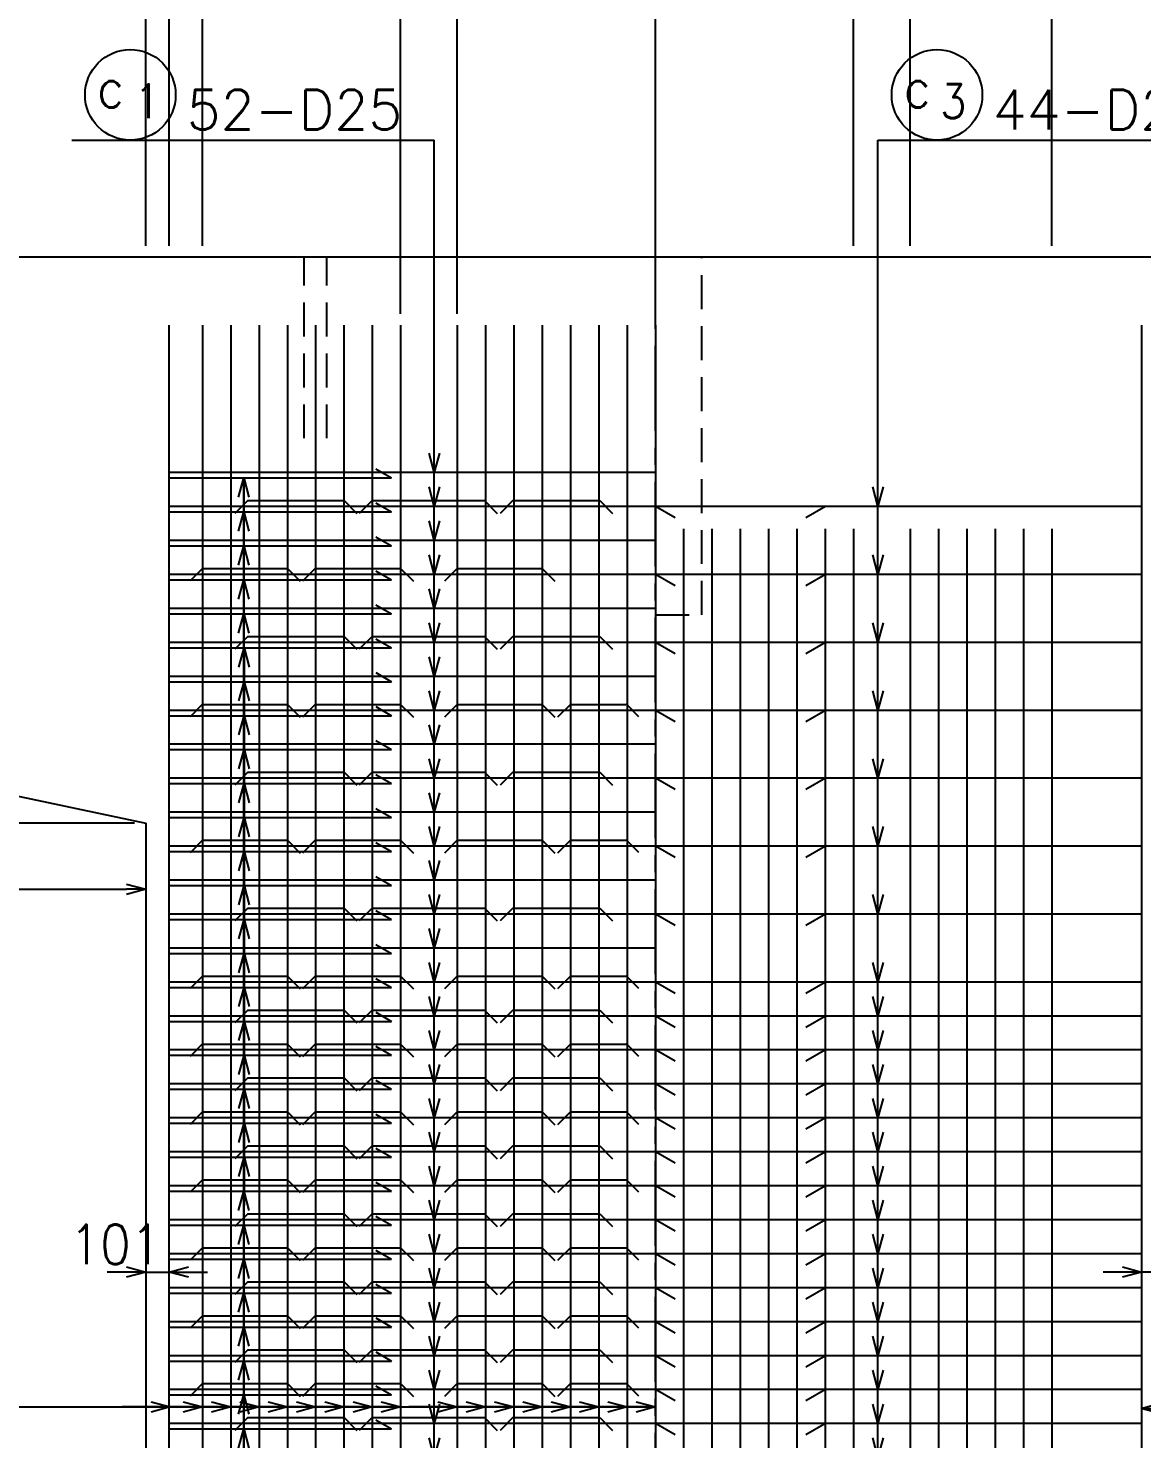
# Model space of a CAD drawing. Extents: x -12844 to 29206, y 115643 to 145343.
# Drawn here: x -5883 to -966, y 132371 to 138601 of the extents above; entities that cross this region are included whole.
import ezdxf

# ---------------------------------------------------------------- set-up
doc = ezdxf.new("R2010")
doc.units = 0
doc.header["$LTSCALE"] = 300
doc.header["$MEASUREMENT"] = 0
doc.linetypes.add('CENTER', pattern=[2, 1.25, -0.25, 0.25, -0.25])
doc.linetypes.add('HIDDEN', pattern=[0.375, 0.25, -0.125])
doc.layers.get('0').update_dxf_attribs({"linetype": 'CONTINUOUS'})
doc.layers.get('DEFPOINTS').update_dxf_attribs({"linetype": 'CONTINUOUS'})
for name, color, linetype in [('寸法', 1, 'CONTINUOUS'), ('引き出し横', 1, 'CONTINUOUS'), ('引き出し縦', 1, 'CONTINUOUS'), ('柱主筋', 2, 'CONTINUOUS'), ('構造', 3, 'CONTINUOUS'), ('肋筋-0', 3, 'CONTINUOUS'), ('肋筋-1', 3, 'CONTINUOUS'), ('肋筋-2', 3, 'CONTINUOUS'), ('肋筋-3', 3, 'CONTINUOUS')]:
    doc.layers.add(name, color=color, linetype=linetype)
doc.styles.add('romans', font='ROMANS.shx', dxfattribs={"width": 0.9, "bigfont": 'EXTFONT.shx'})
doc.styles.add('ｽﾀｲﾙ1', font='ROMANS.shx', dxfattribs={"bigfont": 'EXTFONT.shx'})
doc.dimstyles.new('ST-50', dxfattribs={"dimscale": 50, "dimtxt": 3.5, "dimasz": 1.7, "dimexe": 1, "dimexo": 1, "dimgap": 1, "dimtad": 0, "dimdec": 0, "dimzin": 0, "dimdsep": 46, "dimtxsty": 'romans', "dimblk": 'OPEN30', "dimcen": 1, "dimdle": 3, "dimclrd": 1, "dimclre": 1, "dimclrt": 3, "dimaunit": 1, "dimadec": 0, "dimazin": 0, "dimtfac": 1, "dimtdec": 0, "dimtix": 1, "dimtmove": 2, "dimatfit": 3, "dimldrblk": 'OPEN30', "dimfxl": 0, "dimtvp": 0.7, "dimtolj": 1, "dimtzin": 0, "dimarcsym": 0})
doc.dimstyles.new('矢', dxfattribs={"dimscale": 50, "dimtxt": 3.5, "dimasz": 1.7, "dimexe": 1, "dimexo": 0.7, "dimgap": 0.09, "dimtad": 0, "dimdec": 0, "dimzin": 0, "dimdsep": 46, "dimtxsty": 'romans', "dimblk": 'OPEN30', "dimcen": 1, "dimdle": 1, "dimclrd": 1, "dimclre": 1, "dimclrt": 3, "dimaunit": 1, "dimadec": 0, "dimazin": 0, "dimtfac": 1, "dimtdec": 0, "dimtix": 1, "dimtmove": 2, "dimatfit": 3, "dimldrblk": 'OPEN30', "dimfxl": 0, "dimtvp": 0.7, "dimtolj": 1, "dimtzin": 0, "dimarcsym": 0})

# ---------------------------------------------------------------- blocks, each defined once
blk = doc.blocks.new('_Open30')
at = {"color": 0, "lineweight": -2}
for p, q in [((-1, 0.268), (0, 0)), ((0, 0), (-1, -0.268)), ((0, 0), (-1, 0))]:
    blk.add_line(p, q, dxfattribs=at)
blk = doc.blocks.new('*D1')
at = {"layer": 'DEFPOINTS', "color": 0, "linetype": 'Continuous'}
for p in [(-7713.8, 135589.6), (-5363.9, 135089.5), (-5363.9, 134798)]:
    blk.add_point(p, dxfattribs=at)
at = {"layer": '寸法', "color": 1, "linetype": 'Continuous', "lineweight": -2}
for p, q in [((-7713.8, 135539.6), (-7713.8, 134748)), ((-5363.9, 135039.5), (-5363.9, 134748)), ((-7628.8, 134798), (-5448.9, 134798))]:
    blk.add_line(p, q, dxfattribs=at)
at = {"layer": '寸法', "color": 1, "linetype": 'Continuous', "lineweight": -2, "xscale": 85, "yscale": 85, "zscale": 85, "rotation": 180}
blk.add_blockref('_Open30', (-7713.8, 134798), dxfattribs=at)
at = {"layer": '寸法', "color": 1, "linetype": 'Continuous', "lineweight": -2, "xscale": 85, "yscale": 85, "zscale": 85}
blk.add_blockref('_Open30', (-5363.9, 134798), dxfattribs=at)
at = {"layer": '寸法', "color": 3, "linetype": 'Continuous', "insert": (-6538.9, 134920.5), "char_height": 175, "attachment_point": 5, "style": 'romans'}
blk.add_mtext('\\A1;2350', dxfattribs=at)
blk = doc.blocks.new('*D2')
at = {"layer": 'DEFPOINTS', "color": 0, "linetype": 'Continuous'}
for p in [(1486.2, 139899.5), (-7713.8, 137589.6), (1486.2, 137589.5)]:
    blk.add_point(p, dxfattribs=at)
at = {"layer": '寸法', "color": 1, "linetype": 'Continuous', "lineweight": -2}
for p, q in [((-7713.8, 137639.6), (-7713.8, 139949.5)), ((1486.2, 137639.5), (1486.2, 139949.5)), ((-7628.8, 139899.5), (1401.2, 139899.5))]:
    blk.add_line(p, q, dxfattribs=at)
at = {"layer": '寸法', "color": 1, "linetype": 'Continuous', "lineweight": -2, "xscale": 85, "yscale": 85, "zscale": 85, "rotation": 180}
blk.add_blockref('_Open30', (-7713.8, 139899.5), dxfattribs=at)
at = {"layer": '寸法', "color": 1, "linetype": 'Continuous', "lineweight": -2, "xscale": 85, "yscale": 85, "zscale": 85}
blk.add_blockref('_Open30', (1486.2, 139899.5), dxfattribs=at)
at = {"layer": '寸法', "color": 3, "linetype": 'Continuous', "insert": (-3113.8, 140022), "char_height": 175, "attachment_point": 5, "style": 'romans'}
blk.add_mtext('\\A1;9200', dxfattribs=at)
blk = doc.blocks.new('*D3')
at = {"layer": 'DEFPOINTS', "color": 0, "linetype": 'Continuous'}
for p in [(-8910.8, 135589.6), (-7713.8, 135589.6), (-5363.9, 135089.5)]:
    blk.add_point(p, dxfattribs=at)
at = {"layer": '寸法', "color": 1, "linetype": 'Continuous', "lineweight": -2}
for p, q in [((-7763.8, 135589.6), (-8960.8, 135589.6)), ((-8910.8, 135174.5), (-8910.8, 135504.6)), ((-5413.9, 135089.5), (-8960.8, 135089.5))]:
    blk.add_line(p, q, dxfattribs=at)
at = {"layer": '寸法', "color": 1, "linetype": 'Continuous', "lineweight": -2, "xscale": 85, "yscale": 85, "zscale": 85}
for p, rotation in [((-8910.8, 135589.6), 90), ((-8910.8, 135089.5), 270)]:
    blk.add_blockref('_Open30', p, dxfattribs=dict(at, rotation=rotation))
at = {"layer": '寸法', "color": 3, "linetype": 'Continuous', "insert": (-9033.3, 135339.4), "char_height": 175, "attachment_point": 5, "rotation": 90, "style": 'romans'}
blk.add_mtext('\\A1;500', dxfattribs=at)
blk = doc.blocks.new('*D6')
at = {"layer": 'DEFPOINTS', "color": 0, "linetype": 'Continuous'}
for p in [(-8910.8, 135089.5), (-5363.9, 135089.5), (-6613.9, 130189.5)]:
    blk.add_point(p, dxfattribs=at)
at = {"layer": '寸法', "color": 1, "linetype": 'Continuous', "lineweight": -2}
for p, q in [((-5413.9, 135089.5), (-8960.8, 135089.5)), ((-8910.8, 130274.5), (-8910.8, 135004.5)), ((-6663.9, 130189.5), (-8960.8, 130189.5))]:
    blk.add_line(p, q, dxfattribs=at)
at = {"layer": '寸法', "color": 1, "linetype": 'Continuous', "lineweight": -2, "xscale": 85, "yscale": 85, "zscale": 85}
for p, rotation in [((-8910.8, 135089.5), 90), ((-8910.8, 130189.5), 270)]:
    blk.add_blockref('_Open30', p, dxfattribs=dict(at, rotation=rotation))
at = {"layer": '寸法', "color": 3, "linetype": 'Continuous', "insert": (-9033.3, 132639.5), "char_height": 175, "attachment_point": 5, "rotation": 90, "style": 'romans'}
blk.add_mtext('\\A1;4900', dxfattribs=at)
blk = doc.blocks.new('*D33')
at = {"layer": 'DEFPOINTS', "color": 0, "linetype": 'Continuous'}
for p in [(-5363.9, 133106.9), (-5261, 133106.9), (-5261, 133106.9)]:
    blk.add_point(p, dxfattribs=at)
at = {"layer": '寸法', "color": 1, "linetype": 'Continuous', "lineweight": -2}
for p, q in [((-5448.9, 133106.9), (-5533.9, 133106.9)), ((-5363.9, 133106.9), (-5261, 133106.9)), ((-5176, 133106.9), (-5091, 133106.9))]:
    blk.add_line(p, q, dxfattribs=at)
at = {"layer": '寸法', "color": 1, "linetype": 'Continuous', "lineweight": -2, "xscale": 85, "yscale": 85, "zscale": 85}
blk.add_blockref('_Open30', (-5363.9, 133106.9), dxfattribs=at)
at = {"layer": '寸法', "color": 1, "linetype": 'Continuous', "lineweight": -2, "xscale": 85, "yscale": 85, "zscale": 85, "rotation": 180}
blk.add_blockref('_Open30', (-5261, 133106.9), dxfattribs=at)
at = {"layer": '寸法', "color": 3, "linetype": 'Continuous', "insert": (-5497.9, 133229.4), "char_height": 175, "attachment_point": 5, "style": 'romans'}
blk.add_mtext('\\A1;101', dxfattribs=at)
blk = doc.blocks.new('*D40')
at = {"layer": 'DEFPOINTS', "color": 0, "linetype": 'Continuous'}
for p in [(-966.9, 133106.9), (-966.9, 133106.9), (-863.9, 133106.9)]:
    blk.add_point(p, dxfattribs=at)
at = {"layer": '寸法', "color": 1, "linetype": 'Continuous', "lineweight": -2}
for p, q in [((-1051.9, 133106.9), (-1136.9, 133106.9)), ((-863.9, 133106.9), (-966.9, 133106.9)), ((-778.9, 133106.9), (-693.9, 133106.9))]:
    blk.add_line(p, q, dxfattribs=at)
at = {"layer": '寸法', "color": 1, "linetype": 'Continuous', "lineweight": -2, "xscale": 85, "yscale": 85, "zscale": 85}
blk.add_blockref('_Open30', (-966.9, 133106.9), dxfattribs=at)
at = {"layer": '寸法', "color": 1, "linetype": 'Continuous', "lineweight": -2, "xscale": 85, "yscale": 85, "zscale": 85, "rotation": 180}
blk.add_blockref('_Open30', (-863.9, 133106.9), dxfattribs=at)
at = {"layer": '寸法', "color": 3, "linetype": 'Continuous', "insert": (-729.9, 133229.4), "char_height": 175, "attachment_point": 5, "style": 'romans'}
blk.add_mtext('\\A1;100', dxfattribs=at)
blk = doc.blocks.new('*D76')
at = {"layer": 'DEFPOINTS', "color": 0, "linetype": 'Continuous'}
for p in [(-5363.9, 139499.5), (-7713.8, 137589.6), (-5363.9, 137589.5)]:
    blk.add_point(p, dxfattribs=at)
at = {"layer": '構造', "color": 1, "linetype": 'Continuous', "lineweight": -2}
for p, q in [((-7713.8, 137639.6), (-7713.8, 139549.5)), ((-5363.9, 137639.5), (-5363.9, 139549.5)), ((-7628.8, 139499.5), (-5448.9, 139499.5))]:
    blk.add_line(p, q, dxfattribs=at)
at = {"layer": '構造', "color": 1, "linetype": 'Continuous', "lineweight": -2, "xscale": 85, "yscale": 85, "zscale": 85, "rotation": 180}
blk.add_blockref('_Open30', (-7713.8, 139499.5), dxfattribs=at)
at = {"layer": '構造', "color": 1, "linetype": 'Continuous', "lineweight": -2, "xscale": 85, "yscale": 85, "zscale": 85}
blk.add_blockref('_Open30', (-5363.9, 139499.5), dxfattribs=at)
at = {"layer": '構造', "color": 3, "linetype": 'Continuous', "insert": (-6538.9, 139622), "char_height": 175, "attachment_point": 5, "style": 'romans'}
blk.add_mtext('\\A1;2350', dxfattribs=at)
blk = doc.blocks.new('*D77')
at = {"layer": 'DEFPOINTS', "color": 0, "linetype": 'Continuous'}
for p in [(-5363.9, 139499.5), (-5363.9, 137589.5), (-5260.9, 137589.5)]:
    blk.add_point(p, dxfattribs=at)
at = {"layer": '構造', "color": 1, "linetype": 'Continuous', "lineweight": -2}
for p, q in [((-5363.9, 137639.5), (-5363.9, 139549.5)), ((-5260.9, 137639.5), (-5260.9, 139549.5)), ((-5448.9, 139499.5), (-5533.9, 139499.5)), ((-5260.9, 139499.5), (-5363.9, 139499.5)), ((-5175.9, 139499.5), (-5090.9, 139499.5))]:
    blk.add_line(p, q, dxfattribs=at)
at = {"layer": '構造', "color": 1, "linetype": 'Continuous', "lineweight": -2, "xscale": 85, "yscale": 85, "zscale": 85}
blk.add_blockref('_Open30', (-5363.9, 139499.5), dxfattribs=at)
at = {"layer": '構造', "color": 1, "linetype": 'Continuous', "lineweight": -2, "xscale": 85, "yscale": 85, "zscale": 85, "rotation": 180}
blk.add_blockref('_Open30', (-5260.9, 139499.5), dxfattribs=at)
at = {"layer": '構造', "color": 3, "linetype": 'Continuous', "insert": (-5578.8, 139602.6), "char_height": 175, "attachment_point": 5, "style": 'romans'}
blk.add_mtext('\\A1;101', dxfattribs=at)
blk = doc.blocks.new('*D78')
at = {"layer": 'DEFPOINTS', "color": 0, "linetype": 'Continuous'}
for p in [(-5113.9, 139499.5), (-5260.9, 137589.5), (-5113.9, 137589.6)]:
    blk.add_point(p, dxfattribs=at)
at = {"layer": '構造', "color": 1, "linetype": 'Continuous', "lineweight": -2}
for p, q in [((-5260.9, 137639.5), (-5260.9, 139549.5)), ((-5113.9, 137639.6), (-5113.9, 139549.5)), ((-5345.9, 139499.5), (-5430.9, 139499.5)), ((-5260.9, 139499.5), (-5113.9, 139499.5)), ((-5028.9, 139499.5), (-4943.9, 139499.5))]:
    blk.add_line(p, q, dxfattribs=at)
at = {"layer": '構造', "color": 1, "linetype": 'Continuous', "lineweight": -2, "xscale": 85, "yscale": 85, "zscale": 85}
blk.add_blockref('_Open30', (-5260.9, 139499.5), dxfattribs=at)
at = {"layer": '構造', "color": 1, "linetype": 'Continuous', "lineweight": -2, "xscale": 85, "yscale": 85, "zscale": 85, "rotation": 180}
blk.add_blockref('_Open30', (-5113.9, 139499.5), dxfattribs=at)
at = {"layer": '構造', "color": 3, "linetype": 'Continuous', "insert": (-5358.8, 139009), "char_height": 175, "attachment_point": 5, "style": 'romans'}
blk.add_mtext('\\A1;149', dxfattribs=at)
blk = doc.blocks.new('*D79')
at = {"layer": 'DEFPOINTS', "color": 0, "linetype": 'Continuous'}
for p in [(-4238.9, 139499.5), (-5113.9, 137589.6), (-4238.9, 137589.6)]:
    blk.add_point(p, dxfattribs=at)
at = {"layer": '構造', "color": 1, "linetype": 'Continuous', "lineweight": -2}
for p, q in [((-5113.9, 137639.6), (-5113.9, 139549.5)), ((-4238.9, 137639.6), (-4238.9, 139549.5)), ((-5198.9, 139499.5), (-5283.9, 139499.5)), ((-5113.9, 139499.5), (-4238.9, 139499.5)), ((-4153.9, 139499.5), (-4068.9, 139499.5))]:
    blk.add_line(p, q, dxfattribs=at)
at = {"layer": '構造', "color": 1, "linetype": 'Continuous', "lineweight": -2, "xscale": 85, "yscale": 85, "zscale": 85}
blk.add_blockref('_Open30', (-5113.9, 139499.5), dxfattribs=at)
at = {"layer": '構造', "color": 1, "linetype": 'Continuous', "lineweight": -2, "xscale": 85, "yscale": 85, "zscale": 85, "rotation": 180}
blk.add_blockref('_Open30', (-4238.9, 139499.5), dxfattribs=at)
at = {"layer": '構造', "color": 3, "linetype": 'Continuous', "insert": (-4676.4, 139459.2), "char_height": 175, "attachment_point": 5, "style": 'romans'}
blk.add_mtext('\\A1;7X125\\P=875', dxfattribs=at)
blk = doc.blocks.new('*D80')
at = {"layer": 'DEFPOINTS', "color": 0, "linetype": 'Continuous'}
for p in [(-2238.9, 139499.5), (-3113.9, 137589.5), (-2238.9, 137589.6)]:
    blk.add_point(p, dxfattribs=at)
at = {"layer": '構造', "color": 1, "linetype": 'Continuous', "lineweight": -2}
for p, q in [((-3113.9, 137639.5), (-3113.9, 139549.5)), ((-2238.9, 137639.6), (-2238.9, 139549.5)), ((-3198.9, 139499.5), (-3283.9, 139499.5)), ((-3113.9, 139499.5), (-2238.9, 139499.5)), ((-2153.9, 139499.5), (-2068.9, 139499.5))]:
    blk.add_line(p, q, dxfattribs=at)
at = {"layer": '構造', "color": 1, "linetype": 'Continuous', "lineweight": -2, "xscale": 85, "yscale": 85, "zscale": 85}
blk.add_blockref('_Open30', (-3113.9, 139499.5), dxfattribs=at)
at = {"layer": '構造', "color": 1, "linetype": 'Continuous', "lineweight": -2, "xscale": 85, "yscale": 85, "zscale": 85, "rotation": 180}
blk.add_blockref('_Open30', (-2238.9, 139499.5), dxfattribs=at)
at = {"layer": '構造', "color": 3, "linetype": 'Continuous', "insert": (-2676.4, 139459.2), "char_height": 175, "attachment_point": 5, "style": 'romans'}
blk.add_mtext('\\A1;7X125\\P=875', dxfattribs=at)
blk = doc.blocks.new('*D83')
at = {"layer": 'DEFPOINTS', "color": 0, "linetype": 'Continuous'}
for p in [(-1363.9, 139499.5), (-1988.9, 137589.6), (-1363.9, 137589.6)]:
    blk.add_point(p, dxfattribs=at)
at = {"layer": '構造', "color": 1, "linetype": 'Continuous', "lineweight": -2}
for p, q in [((-1988.9, 137639.6), (-1988.9, 139549.5)), ((-1363.9, 137639.6), (-1363.9, 139549.5)), ((-2073.9, 139499.5), (-2158.9, 139499.5)), ((-1988.9, 139499.5), (-1363.9, 139499.5)), ((-1278.9, 139499.5), (-1193.9, 139499.5))]:
    blk.add_line(p, q, dxfattribs=at)
at = {"layer": '構造', "color": 1, "linetype": 'Continuous', "lineweight": -2, "xscale": 85, "yscale": 85, "zscale": 85}
blk.add_blockref('_Open30', (-1988.9, 139499.5), dxfattribs=at)
at = {"layer": '構造', "color": 1, "linetype": 'Continuous', "lineweight": -2, "xscale": 85, "yscale": 85, "zscale": 85, "rotation": 180}
blk.add_blockref('_Open30', (-1363.9, 139499.5), dxfattribs=at)
at = {"layer": '構造', "color": 3, "linetype": 'Continuous', "insert": (-1488.9, 139466.4), "char_height": 175, "attachment_point": 5, "style": 'romans'}
blk.add_mtext('\\A1;5x125\\P=625', dxfattribs=at)
blk = doc.blocks.new('*D109')
at = {"layer": 'DEFPOINTS', "color": 0, "linetype": 'Continuous'}
for p in [(-3988.9, 139499.5), (-4238.9, 137289.5), (-3988.9, 137289.5)]:
    blk.add_point(p, dxfattribs=at)
at = {"layer": '寸法', "color": 1, "linetype": 'Continuous', "lineweight": -2}
for p, q in [((-4238.9, 137339.5), (-4238.9, 139549.5)), ((-3988.9, 137339.5), (-3988.9, 139549.5)), ((-4323.9, 139499.5), (-4408.9, 139499.5)), ((-4238.9, 139499.5), (-3988.9, 139499.5)), ((-3903.9, 139499.5), (-3818.9, 139499.5))]:
    blk.add_line(p, q, dxfattribs=at)
at = {"layer": '寸法', "color": 1, "linetype": 'Continuous', "lineweight": -2, "xscale": 85, "yscale": 85, "zscale": 85}
blk.add_blockref('_Open30', (-4238.9, 139499.5), dxfattribs=at)
at = {"layer": '寸法', "color": 1, "linetype": 'Continuous', "lineweight": -2, "xscale": 85, "yscale": 85, "zscale": 85, "rotation": 180}
blk.add_blockref('_Open30', (-3988.9, 139499.5), dxfattribs=at)
at = {"layer": '寸法', "color": 3, "linetype": 'Continuous', "insert": (-4113.9, 139315.8), "char_height": 175, "attachment_point": 5, "style": 'romans'}
blk.add_mtext('\\A1;250', dxfattribs=at)
blk = doc.blocks.new('*D110')
at = {"layer": 'DEFPOINTS', "color": 0, "linetype": 'Continuous'}
for p in [(-3113.9, 139499.5), (-3113.9, 137639.5), (-3988.9, 137589.6)]:
    blk.add_point(p, dxfattribs=at)
at = {"layer": '寸法', "color": 1, "linetype": 'Continuous', "lineweight": -2}
for p, q in [((-3988.9, 137639.6), (-3988.9, 139549.5)), ((-3113.9, 137689.5), (-3113.9, 139549.5)), ((-4073.9, 139499.5), (-4158.9, 139499.5)), ((-3988.9, 139499.5), (-3113.9, 139499.5)), ((-3028.9, 139499.5), (-2943.9, 139499.5))]:
    blk.add_line(p, q, dxfattribs=at)
at = {"layer": '寸法', "color": 1, "linetype": 'Continuous', "lineweight": -2, "xscale": 85, "yscale": 85, "zscale": 85}
blk.add_blockref('_Open30', (-3988.9, 139499.5), dxfattribs=at)
at = {"layer": '寸法', "color": 1, "linetype": 'Continuous', "lineweight": -2, "xscale": 85, "yscale": 85, "zscale": 85, "rotation": 180}
blk.add_blockref('_Open30', (-3113.9, 139499.5), dxfattribs=at)
at = {"layer": '寸法', "color": 3, "linetype": 'Continuous', "insert": (-3551.4, 139459.2), "char_height": 175, "attachment_point": 5, "style": 'romans'}
blk.add_mtext('\\A1;7X125\\P=875', dxfattribs=at)
blk = doc.blocks.new('*D113')
at = {"layer": 'DEFPOINTS', "color": 0, "linetype": 'Continuous'}
for p in [(-1988.9, 139499.5), (-2238.9, 137639.6), (-1988.9, 137639.6)]:
    blk.add_point(p, dxfattribs=at)
at = {"layer": '構造', "color": 1, "linetype": 'Continuous', "lineweight": -2}
for p, q in [((-2238.9, 137689.6), (-2238.9, 139549.5)), ((-1988.9, 137689.6), (-1988.9, 139549.5)), ((-2323.9, 139499.5), (-2408.9, 139499.5)), ((-2238.9, 139499.5), (-1988.9, 139499.5)), ((-1903.9, 139499.5), (-1818.9, 139499.5))]:
    blk.add_line(p, q, dxfattribs=at)
at = {"layer": '構造', "color": 1, "linetype": 'Continuous', "lineweight": -2, "xscale": 85, "yscale": 85, "zscale": 85}
blk.add_blockref('_Open30', (-2238.9, 139499.5), dxfattribs=at)
at = {"layer": '構造', "color": 1, "linetype": 'Continuous', "lineweight": -2, "xscale": 85, "yscale": 85, "zscale": 85, "rotation": 180}
blk.add_blockref('_Open30', (-1988.9, 139499.5), dxfattribs=at)
at = {"layer": '構造', "color": 3, "linetype": 'Continuous', "insert": (-2038.9, 139315.4), "char_height": 175, "attachment_point": 5, "style": 'romans'}
blk.add_mtext('\\A1;250', dxfattribs=at)
blk = doc.blocks.new('*D114')
at = {"layer": 'DEFPOINTS', "color": 0, "linetype": 'Continuous'}
for p in [(-863.9, 139499.5), (-863.9, 137689.5), (-1363.9, 137589.6)]:
    blk.add_point(p, dxfattribs=at)
at = {"layer": '構造', "color": 1, "linetype": 'Continuous', "lineweight": -2}
for p, q in [((-1363.9, 137639.6), (-1363.9, 139549.5)), ((-863.9, 137739.5), (-863.9, 139549.5)), ((-1278.9, 139499.5), (-948.9, 139499.5))]:
    blk.add_line(p, q, dxfattribs=at)
at = {"layer": '構造', "color": 1, "linetype": 'Continuous', "lineweight": -2, "xscale": 85, "yscale": 85, "zscale": 85, "rotation": 180}
blk.add_blockref('_Open30', (-1363.9, 139499.5), dxfattribs=at)
at = {"layer": '構造', "color": 1, "linetype": 'Continuous', "lineweight": -2, "xscale": 85, "yscale": 85, "zscale": 85}
blk.add_blockref('_Open30', (-863.9, 139499.5), dxfattribs=at)
at = {"layer": '構造', "color": 3, "linetype": 'Continuous', "insert": (-773.4, 139622), "char_height": 175, "attachment_point": 5, "style": 'romans'}
blk.add_mtext('\\A1;500', dxfattribs=at)

msp = doc.modelspace()

# ---------------------------------------------------------------- linework, layer by layer
at = {"layer": '引き出し横', "linetype": 'Continuous', "flags": 128}
msp.add_lwpolyline([(-7438.9, 132511.4), (-3113.9, 132511.4)], dxfattribs=at)
at = {"layer": '引き出し縦', "linetype": 'Continuous', "flags": 128}
for points in [[(-5690, 138106.2), (-4090, 138106.2)], [(-4090, 128389.5), (-4090, 138106.2)], [(-2131, 138106.2), (-531, 138106.2)], [(-2131, 128389.5), (-2131, 138106.2)], [(-4931.2, 126525.7), (-4931.2, 136614.5)]]:
    msp.add_lwpolyline(points, dxfattribs=at)
at = {"layer": '引き出し縦', "linetype": 'Continuous'}
for centre in [(-5432.1, 138306.2), (-1870.3, 138306.2)]:
    msp.add_circle(centre, 200, dxfattribs=at)
at = {"layer": '柱主筋', "linetype": 'Continuous'}
for p, q in [((-5262.9, 137289.5), (-5262.9, 127430.5)), ((-5113.9, 137289.5), (-5113.9, 127308)), ((-4988.9, 137289.5), (-4988.9, 127308)), ((-4863.9, 137289.5), (-4863.9, 127308)), ((-4738.9, 137289.5), (-4738.9, 127308)), ((-4613.9, 137289.5), (-4613.9, 127308)), ((-4488.9, 137289.5), (-4488.9, 127308)), ((-4363.9, 137289.5), (-4363.9, 127308)), ((-4238.9, 137289.5), (-4238.9, 127308)), ((-3988.9, 137289.5), (-3988.9, 127308)), ((-3863.9, 137289.5), (-3863.9, 127308)), ((-3738.9, 137289.5), (-3738.9, 127308)), ((-3613.9, 137289.5), (-3613.9, 127308)), ((-3488.9, 137289.5), (-3488.9, 127308)), ((-3363.9, 137289.5), (-3363.9, 127308)), ((-3238.9, 137289.5), (-3238.9, 127308)), ((-3113.9, 137289.5), (-3113.9, 127308)), ((-966.9, 137289.5), (-966.9, 127430.5)), ((-2988.9, 136389.5), (-2988.9, 127308)), ((-2863.9, 136389.5), (-2863.9, 127308)), ((-2738.9, 136389.5), (-2738.9, 127308)), ((-2613.9, 136389.5), (-2613.9, 127308)), ((-2488.9, 136389.5), (-2488.9, 127308)), ((-2363.9, 136389.5), (-2363.9, 127308)), ((-2238.9, 136389.5), (-2238.9, 127308)), ((-1988.9, 136389.5), (-1988.9, 127308)), ((-1863.9, 136389.5), (-1863.9, 127308)), ((-1738.9, 136389.5), (-1738.9, 127308)), ((-1613.9, 136389.5), (-1613.9, 127308)), ((-1488.9, 136389.5), (-1488.9, 127308)), ((-1363.9, 136389.5), (-1363.9, 127308))]:
    msp.add_line(p, q, dxfattribs=at)
at = {"layer": '構造', "color": 1, "linetype": 'CENTER'}
msp.add_line((-3113.9, 126623), (-3113.9, 140050.7), dxfattribs=at)
at = {"layer": '構造', "color": 1, "linetype": 'Continuous'}
msp.add_line((-3113.9, 137339.5), (-3113.9, 139549.5), dxfattribs=at)
at = {"layer": '構造', "linetype": 'Continuous'}
for p, q in [((1486.2, 137589.5), (-7713.8, 137589.6)), ((-7713.8, 135589.6), (-5363.9, 135089.5)), ((-5363.9, 135089.5), (-5363.9, 130189.5))]:
    msp.add_line(p, q, dxfattribs=at)
at = {"layer": '構造', "linetype": 'HIDDEN', "ltscale": 2}
for p, q in [((-4663.9, 136789.5), (-4663.9, 137589.5)), ((-4563.9, 136789.5), (-4563.9, 137589.5)), ((-2908.9, 136009.5), (-2908.9, 137589.5)), ((-3113.9, 136009.5), (-2908.9, 136009.5))]:
    msp.add_line(p, q, dxfattribs=at)
at = {"layer": '肋筋-0', "linetype": 'Continuous'}
for p, q in [((-5260.9, 136639.5), (-3113.9, 136639.5)), ((-4347.9, 136654.5), (-4278.6, 136614.5)), ((-5260.9, 136614.5), (-4278.6, 136614.5)), ((-4347.9, 136504.5), (-4278.6, 136464.5)), ((-5260.9, 136489.5), (-966.9, 136489.5)), ((-5260.9, 136464.5), (-4278.6, 136464.5)), ((-5260.9, 136339.5), (-3113.9, 136339.5)), ((-5260.9, 136314.5), (-4278.6, 136314.5)), ((-4347.9, 136354.5), (-4278.6, 136314.5)), ((-5260.9, 136189.5), (-966.9, 136189.5)), ((-4347.9, 136204.5), (-4278.6, 136164.5)), ((-5260.9, 136164.5), (-4278.6, 136164.5)), ((-5260.9, 136039.5), (-3113.9, 136039.5)), ((-5260.9, 136014.5), (-4278.6, 136014.5)), ((-4347.9, 136054.5), (-4278.6, 136014.5)), ((-5260.9, 135889.5), (-966.9, 135889.5)), ((-4347.9, 135904.5), (-4278.6, 135864.5)), ((-5260.9, 135864.5), (-4278.6, 135864.5)), ((-4347.9, 135754.5), (-4278.6, 135714.5)), ((-5260.9, 135739.5), (-3113.9, 135739.5)), ((-5260.9, 135714.5), (-4278.6, 135714.5)), ((-5260.9, 135589.5), (-966.9, 135589.5)), ((-5260.9, 135564.5), (-4278.6, 135564.5)), ((-4347.9, 135604.5), (-4278.6, 135564.5)), ((-5260.9, 135439.5), (-3113.9, 135439.5)), ((-4347.9, 135454.5), (-4278.6, 135414.5)), ((-5260.9, 135414.5), (-4278.6, 135414.5)), ((-5260.9, 135289.5), (-966.9, 135289.5)), ((-5260.9, 135264.5), (-4278.6, 135264.5)), ((-4347.9, 135304.5), (-4278.6, 135264.5)), ((-5260.9, 135139.5), (-3113.9, 135139.5)), ((-4347.9, 135154.5), (-4278.6, 135114.5)), ((-5260.9, 135114.5), (-4278.6, 135114.5)), ((-4347.9, 135004.5), (-4278.6, 134964.5)), ((-5260.9, 134989.5), (-966.9, 134989.5)), ((-5260.9, 134964.5), (-4278.6, 134964.5)), ((-5260.9, 134839.5), (-3113.9, 134839.5)), ((-5260.9, 134814.5), (-4278.6, 134814.5)), ((-4347.9, 134854.5), (-4278.6, 134814.5)), ((-5260.9, 134689.5), (-966.9, 134689.5)), ((-4347.9, 134704.5), (-4278.6, 134664.5)), ((-5260.9, 134664.5), (-4278.6, 134664.5)), ((-5260.9, 134539.5), (-3113.9, 134539.5)), ((-5260.9, 134514.5), (-4278.6, 134514.5)), ((-4347.9, 134554.5), (-4278.6, 134514.5)), ((-5260.9, 134389.5), (-966.9, 134389.5)), ((-4347.9, 134404.5), (-4278.6, 134364.5)), ((-5260.9, 134364.5), (-4278.6, 134364.5)), ((-4347.9, 134254.5), (-4278.6, 134214.5)), ((-5260.9, 134239.5), (-966.9, 134239.5)), ((-5260.9, 134214.5), (-4278.6, 134214.5)), ((-5260.9, 134089.5), (-966.9, 134089.5)), ((-5260.9, 134064.5), (-4278.6, 134064.5)), ((-4347.9, 134104.5), (-4278.6, 134064.5)), ((-5260.9, 133939.5), (-966.9, 133939.5)), ((-4347.9, 133954.5), (-4278.6, 133914.5)), ((-5260.9, 133914.5), (-4278.6, 133914.5)), ((-5260.9, 133789.5), (-966.9, 133789.5)), ((-5260.9, 133764.5), (-4278.6, 133764.5)), ((-4347.9, 133804.5), (-4278.6, 133764.5)), ((-5260.9, 133639.5), (-966.9, 133639.5)), ((-4347.9, 133654.5), (-4278.6, 133614.5)), ((-5260.9, 133614.5), (-4278.6, 133614.5)), ((-4347.9, 133504.5), (-4278.6, 133464.5)), ((-5260.9, 133489.5), (-966.9, 133489.5)), ((-5260.9, 133464.5), (-4278.6, 133464.5)), ((-5260.9, 133339.5), (-966.9, 133339.5)), ((-4347.9, 133354.5), (-4278.6, 133314.5)), ((-5260.9, 133314.5), (-4278.6, 133314.5)), ((-4347.9, 133204.5), (-4278.6, 133164.5)), ((-5260.9, 133189.5), (-966.9, 133189.5)), ((-5260.9, 133164.5), (-4278.6, 133164.5)), ((-5260.9, 133039.5), (-966.9, 133039.5)), ((-5260.9, 133014.5), (-4278.6, 133014.5)), ((-4347.9, 133054.5), (-4278.6, 133014.5)), ((-5260.9, 132889.5), (-966.9, 132889.5)), ((-4347.9, 132904.5), (-4278.6, 132864.5)), ((-5260.9, 132864.5), (-4278.6, 132864.5)), ((-4347.9, 132754.5), (-4278.6, 132714.5)), ((-5260.9, 132739.5), (-966.9, 132739.5)), ((-5260.9, 132714.5), (-4278.6, 132714.5)), ((-5260.9, 132589.5), (-966.9, 132589.5)), ((-4347.9, 132604.5), (-4278.6, 132564.5)), ((-5260.9, 132564.5), (-4278.6, 132564.5)), ((-4347.9, 132454.5), (-4278.6, 132414.5)), ((-5260.9, 132439.5), (-966.9, 132439.5)), ((-5260.9, 132414.5), (-4278.6, 132414.5))]:
    msp.add_line(p, q, dxfattribs=at)
at = {"layer": '肋筋-1', "linetype": 'Continuous'}
for p, q in [((-5111.7, 136216.1), (-5168.3, 136159.5)), ((-5113.2, 136214.5), (-4738.9, 136214.5)), ((-4738.9, 136214.5), (-4682.4, 136158)), ((-4616, 136214.5), (-4672.6, 136158)), ((-4616, 136214.5), (-4672.6, 136158)), ((-4616, 136214.5), (-4238.9, 136214.5)), ((-4238.9, 136214.5), (-4182.4, 136158)), ((-3988.9, 136214.5), (-4045.5, 136158)), ((-3988.9, 136214.5), (-3613.9, 136214.5)), ((-3613.9, 136214.5), (-3557.4, 136158)), ((-5111.7, 135616.1), (-5168.3, 135559.5)), ((-5113.2, 135614.5), (-4738.9, 135614.5)), ((-4738.9, 135614.5), (-4682.4, 135558)), ((-4616, 135614.5), (-4672.6, 135558)), ((-4616, 135614.5), (-4672.6, 135558)), ((-4616, 135614.5), (-4238.9, 135614.5)), ((-4238.9, 135614.5), (-4182.4, 135558)), ((-3988.9, 135614.5), (-4045.5, 135558)), ((-3988.9, 135614.5), (-3613.9, 135614.5)), ((-3613.9, 135614.5), (-3557.4, 135558)), ((-3488.9, 135614.5), (-3545.5, 135558)), ((-3488.9, 135614.5), (-3244.7, 135614.5)), ((-3244.7, 135617.6), (-3188.2, 135561.1)), ((-5111.7, 135016.1), (-5168.3, 134959.5)), ((-5113.2, 135014.5), (-4738.9, 135014.5)), ((-4738.9, 135014.5), (-4682.4, 134958)), ((-4616, 135014.5), (-4672.6, 134958)), ((-4616, 135014.5), (-4672.6, 134958)), ((-4616, 135014.5), (-4238.9, 135014.5)), ((-4238.9, 135014.5), (-4182.4, 134958)), ((-3988.9, 135014.5), (-4045.5, 134958)), ((-3988.9, 135014.5), (-3613.9, 135014.5)), ((-3613.9, 135014.5), (-3557.4, 134958)), ((-3488.9, 135014.5), (-3545.5, 134958)), ((-3488.9, 135014.5), (-3244.7, 135014.5)), ((-3244.7, 135017.6), (-3188.2, 134961.1)), ((-5111.7, 134416.1), (-5168.3, 134359.5)), ((-5113.2, 134414.5), (-4738.9, 134414.5)), ((-4738.9, 134414.5), (-4682.4, 134358)), ((-4616, 134414.5), (-4672.6, 134358)), ((-4616, 134414.5), (-4672.6, 134358)), ((-4616, 134414.5), (-4238.9, 134414.5)), ((-4238.9, 134414.5), (-4182.4, 134358)), ((-3988.9, 134414.5), (-4045.5, 134358)), ((-3988.9, 134414.5), (-3613.9, 134414.5)), ((-3613.9, 134414.5), (-3557.4, 134358)), ((-3488.9, 134414.5), (-3545.5, 134358)), ((-3488.9, 134414.5), (-3244.7, 134414.5)), ((-3244.7, 134417.6), (-3188.2, 134361.1)), ((-5111.7, 134116.1), (-5168.3, 134059.5)), ((-5113.2, 134114.5), (-4738.9, 134114.5)), ((-4738.9, 134114.5), (-4682.4, 134058)), ((-4616, 134114.5), (-4672.6, 134058)), ((-4616, 134114.5), (-4238.9, 134114.5)), ((-4238.9, 134114.5), (-4182.4, 134058)), ((-3988.9, 134114.5), (-4045.5, 134058)), ((-3988.9, 134114.5), (-3613.9, 134114.5)), ((-3613.9, 134114.5), (-3557.4, 134058)), ((-3488.9, 134114.5), (-3545.5, 134058)), ((-3488.9, 134114.5), (-3241.6, 134114.5)), ((-3244.7, 134117.6), (-3188.2, 134061.1)), ((-5111.7, 133816.1), (-5168.3, 133759.5)), ((-5113.2, 133814.5), (-4738.9, 133814.5)), ((-4738.9, 133814.5), (-4682.4, 133758)), ((-4616, 133814.5), (-4672.6, 133758)), ((-4616, 133814.5), (-4238.9, 133814.5)), ((-4238.9, 133814.5), (-4182.4, 133758)), ((-3988.9, 133814.5), (-4045.5, 133758)), ((-3988.9, 133814.5), (-3613.9, 133814.5)), ((-3613.9, 133814.5), (-3557.4, 133758)), ((-3488.9, 133814.5), (-3545.5, 133758)), ((-3488.9, 133814.5), (-3241.6, 133814.5)), ((-3244.7, 133817.6), (-3188.2, 133761.1)), ((-5111.7, 133516.1), (-5168.3, 133459.5)), ((-5113.2, 133514.5), (-4738.9, 133514.5)), ((-4738.9, 133514.5), (-4682.4, 133458)), ((-4616, 133514.5), (-4672.6, 133458)), ((-4616, 133514.5), (-4238.9, 133514.5)), ((-4238.9, 133514.5), (-4182.4, 133458)), ((-3988.9, 133514.5), (-4045.5, 133458)), ((-3988.9, 133514.5), (-3613.9, 133514.5)), ((-3613.9, 133514.5), (-3557.4, 133458)), ((-3488.9, 133514.5), (-3545.5, 133458)), ((-3488.9, 133514.5), (-3241.6, 133514.5)), ((-3244.7, 133517.6), (-3188.2, 133461.1)), ((-5111.7, 133216.1), (-5168.3, 133159.5)), ((-5113.2, 133214.5), (-4738.9, 133214.5)), ((-4738.9, 133214.5), (-4682.4, 133158)), ((-4616, 133214.5), (-4672.6, 133158)), ((-4616, 133214.5), (-4238.9, 133214.5)), ((-4238.9, 133214.5), (-4182.4, 133158)), ((-3988.9, 133214.5), (-4045.5, 133158)), ((-3988.9, 133214.5), (-3613.9, 133214.5)), ((-3613.9, 133214.5), (-3557.4, 133158)), ((-3488.9, 133214.5), (-3545.5, 133158)), ((-3488.9, 133214.5), (-3241.6, 133214.5)), ((-3244.7, 133217.6), (-3188.2, 133161.1)), ((-5111.7, 132916.1), (-5168.3, 132859.5)), ((-5113.2, 132914.5), (-4738.9, 132914.5)), ((-4738.9, 132914.5), (-4682.4, 132858)), ((-4616, 132914.5), (-4672.6, 132858)), ((-4616, 132914.5), (-4238.9, 132914.5)), ((-4238.9, 132914.5), (-4182.4, 132858)), ((-3988.9, 132914.5), (-4045.5, 132858)), ((-3988.9, 132914.5), (-3613.9, 132914.5)), ((-3613.9, 132914.5), (-3557.4, 132858)), ((-3488.9, 132914.5), (-3545.5, 132858)), ((-3488.9, 132914.5), (-3241.6, 132914.5)), ((-3244.7, 132917.6), (-3188.2, 132861.1)), ((-5111.7, 132616.1), (-5168.3, 132559.5)), ((-5113.2, 132614.5), (-4738.9, 132614.5)), ((-4738.9, 132614.5), (-4682.4, 132558)), ((-4616, 132614.5), (-4672.6, 132558)), ((-4616, 132614.5), (-4238.9, 132614.5)), ((-4238.9, 132614.5), (-4182.4, 132558)), ((-3988.9, 132614.5), (-4045.5, 132558)), ((-3988.9, 132614.5), (-3613.9, 132614.5)), ((-3613.9, 132614.5), (-3557.4, 132558)), ((-3488.9, 132614.5), (-3545.5, 132558)), ((-3488.9, 132614.5), (-3241.6, 132614.5)), ((-3244.7, 132617.6), (-3188.2, 132561.1))]:
    msp.add_line(p, q, dxfattribs=at)
at = {"layer": '肋筋-2', "linetype": 'Continuous'}
for p, q in [((-4913.9, 136514.5), (-4970.5, 136458)), ((-4913.9, 136514.5), (-4487.9, 136514.5)), ((-4487.9, 136514.5), (-4431.4, 136458)), ((-4364.7, 136514.5), (-4421.3, 136458)), ((-4364.7, 136514.5), (-3868.7, 136514.5)), ((-3868.7, 136514.5), (-3812.2, 136458)), ((-3742.9, 136514.5), (-3799.4, 136458)), ((-3742.9, 136514.5), (-3359.3, 136514.5)), ((-3359.3, 136514.5), (-3302.7, 136458)), ((-4913.9, 135914.5), (-4970.5, 135858)), ((-4913.9, 135914.5), (-4487.9, 135914.5)), ((-4487.9, 135914.5), (-4431.4, 135858)), ((-4364.7, 135914.5), (-4421.3, 135858)), ((-4364.7, 135914.5), (-3868.7, 135914.5)), ((-3868.7, 135914.5), (-3812.2, 135858)), ((-3742.9, 135914.5), (-3799.4, 135858)), ((-3742.9, 135914.5), (-3359.3, 135914.5)), ((-3359.3, 135914.5), (-3302.7, 135858)), ((-4913.9, 135314.5), (-4970.5, 135258)), ((-4913.9, 135314.5), (-4487.9, 135314.5)), ((-4487.9, 135314.5), (-4431.4, 135258)), ((-4364.7, 135314.5), (-4421.3, 135258)), ((-4364.7, 135314.5), (-3868.7, 135314.5)), ((-3868.7, 135314.5), (-3812.2, 135258)), ((-3742.9, 135314.5), (-3799.4, 135258)), ((-3742.9, 135314.5), (-3359.3, 135314.5)), ((-3359.3, 135314.5), (-3302.7, 135258)), ((-4913.9, 134714.5), (-4970.5, 134658)), ((-4913.9, 134714.5), (-4487.9, 134714.5)), ((-4487.9, 134714.5), (-4431.4, 134658)), ((-4364.7, 134714.5), (-4421.3, 134658)), ((-4364.7, 134714.5), (-3868.7, 134714.5)), ((-3868.7, 134714.5), (-3812.2, 134658)), ((-3742.9, 134714.5), (-3799.4, 134658)), ((-3742.9, 134714.5), (-3359.3, 134714.5)), ((-3359.3, 134714.5), (-3302.7, 134658)), ((-4913.9, 134264.5), (-4970.5, 134208)), ((-4913.9, 134264.5), (-4487.9, 134264.5)), ((-4487.9, 134264.5), (-4431.4, 134208)), ((-4364.7, 134264.5), (-4421.3, 134208)), ((-4364.7, 134264.5), (-3868.7, 134264.5)), ((-3868.7, 134264.5), (-3812.2, 134208)), ((-3742.9, 134264.5), (-3799.4, 134208)), ((-3742.9, 134264.5), (-3359.3, 134264.5)), ((-3359.3, 134264.5), (-3302.7, 134208)), ((-4913.9, 133964.5), (-4970.5, 133908)), ((-4913.9, 133964.5), (-4487.9, 133964.5)), ((-4487.9, 133964.5), (-4431.4, 133908)), ((-4364.7, 133964.5), (-4421.3, 133908)), ((-4364.7, 133964.5), (-3868.7, 133964.5)), ((-3868.7, 133964.5), (-3812.2, 133908)), ((-3742.9, 133964.5), (-3799.4, 133908)), ((-3742.9, 133964.5), (-3359.3, 133964.5)), ((-3359.3, 133964.5), (-3302.7, 133908)), ((-4913.9, 133664.5), (-4970.5, 133608)), ((-4913.9, 133664.5), (-4487.9, 133664.5)), ((-4487.9, 133664.5), (-4431.4, 133608)), ((-4364.7, 133664.5), (-4421.3, 133608)), ((-4364.7, 133664.5), (-3868.7, 133664.5)), ((-3868.7, 133664.5), (-3812.2, 133608)), ((-3742.9, 133664.5), (-3799.4, 133608)), ((-3742.9, 133664.5), (-3359.3, 133664.5)), ((-3359.3, 133664.5), (-3302.7, 133608)), ((-4913.9, 133364.5), (-4970.5, 133308)), ((-4913.9, 133364.5), (-4487.9, 133364.5)), ((-4487.9, 133364.5), (-4431.4, 133308)), ((-4364.7, 133364.5), (-4421.3, 133308)), ((-4364.7, 133364.5), (-3868.7, 133364.5)), ((-3868.7, 133364.5), (-3812.2, 133308)), ((-3742.9, 133364.5), (-3799.4, 133308)), ((-3742.9, 133364.5), (-3359.3, 133364.5)), ((-3359.3, 133364.5), (-3302.7, 133308)), ((-4913.9, 133064.5), (-4970.5, 133008)), ((-4913.9, 133064.5), (-4487.9, 133064.5)), ((-4487.9, 133064.5), (-4431.4, 133008)), ((-4364.7, 133064.5), (-4421.3, 133008)), ((-4364.7, 133064.5), (-3868.7, 133064.5)), ((-3868.7, 133064.5), (-3812.2, 133008)), ((-3742.9, 133064.5), (-3799.4, 133008)), ((-3742.9, 133064.5), (-3359.3, 133064.5)), ((-3359.3, 133064.5), (-3302.7, 133008)), ((-4913.9, 132764.5), (-4970.5, 132708)), ((-4913.9, 132764.5), (-4487.9, 132764.5)), ((-4487.9, 132764.5), (-4431.4, 132708)), ((-4364.7, 132764.5), (-4421.3, 132708)), ((-4364.7, 132764.5), (-3868.7, 132764.5)), ((-3868.7, 132764.5), (-3812.2, 132708)), ((-3742.9, 132764.5), (-3799.4, 132708)), ((-3742.9, 132764.5), (-3359.3, 132764.5)), ((-3359.3, 132764.5), (-3302.7, 132708)), ((-4913.9, 132464.5), (-4970.5, 132408)), ((-4913.9, 132464.5), (-4487.9, 132464.5)), ((-4487.9, 132464.5), (-4431.4, 132408)), ((-4364.7, 132464.5), (-4421.3, 132408)), ((-4364.7, 132464.5), (-3868.7, 132464.5)), ((-3868.7, 132464.5), (-3812.2, 132408)), ((-3742.9, 132464.5), (-3799.4, 132408)), ((-3742.9, 132464.5), (-3359.3, 132464.5)), ((-3359.3, 132464.5), (-3302.7, 132408))]:
    msp.add_line(p, q, dxfattribs=at)
at = {"layer": '肋筋-3', "linetype": 'Continuous'}
for p, q in [((-3113.9, 137289.5), (-3113.9, 127329.5)), ((-3113.2, 136489.5), (-3026.6, 136439.5)), ((-2449.9, 136439.5), (-2363.2, 136489.5)), ((-3113.2, 136189.5), (-3026.6, 136139.5)), ((-2449.9, 136139.5), (-2363.2, 136189.5)), ((-3113.2, 135889.5), (-3026.6, 135839.5)), ((-2449.9, 135839.5), (-2363.2, 135889.5)), ((-3113.2, 135589.5), (-3026.6, 135539.5)), ((-2449.9, 135539.5), (-2363.2, 135589.5)), ((-3113.2, 135289.5), (-3026.6, 135239.5)), ((-2449.9, 135239.5), (-2363.2, 135289.5)), ((-3113.2, 134989.5), (-3026.6, 134939.5)), ((-2449.9, 134939.5), (-2363.2, 134989.5)), ((-3113.2, 134689.5), (-3026.6, 134639.5)), ((-2449.9, 134639.5), (-2363.2, 134689.5)), ((-3113.2, 134389.5), (-3026.6, 134339.5)), ((-2449.9, 134339.5), (-2363.2, 134389.5)), ((-3113.2, 134239.5), (-3026.6, 134189.5)), ((-2449.9, 134189.5), (-2363.2, 134239.5)), ((-3113.2, 134089.5), (-3026.6, 134039.5)), ((-2449.9, 134039.5), (-2363.2, 134089.5)), ((-3113.2, 133939.5), (-3026.6, 133889.5)), ((-2449.9, 133889.5), (-2363.2, 133939.5)), ((-3113.2, 133789.5), (-3026.6, 133739.5)), ((-2449.9, 133739.5), (-2363.2, 133789.5)), ((-3113.2, 133639.5), (-3026.6, 133589.5)), ((-2449.9, 133589.5), (-2363.2, 133639.5)), ((-3113.2, 133489.5), (-3026.6, 133439.5)), ((-2449.9, 133439.5), (-2363.2, 133489.5)), ((-3113.2, 133339.5), (-3026.6, 133289.5)), ((-2449.9, 133289.5), (-2363.2, 133339.5)), ((-3113.2, 133189.5), (-3026.6, 133139.5)), ((-2449.9, 133139.5), (-2363.2, 133189.5)), ((-3113.2, 133039.5), (-3026.6, 132989.5)), ((-2449.9, 132989.5), (-2363.2, 133039.5)), ((-3113.2, 132889.5), (-3026.6, 132839.5)), ((-2449.9, 132839.5), (-2363.2, 132889.5)), ((-3113.2, 132739.5), (-3026.6, 132689.5)), ((-2449.9, 132689.5), (-2363.2, 132739.5)), ((-3113.2, 132589.5), (-3026.6, 132539.5)), ((-2449.9, 132539.5), (-2363.2, 132589.5)), ((-3113.2, 132439.5), (-3026.6, 132389.5)), ((-2449.9, 132389.5), (-2363.2, 132439.5))]:
    msp.add_line(p, q, dxfattribs=at)

# ---------------------------------------------------------------- texts
at = {"layer": '引き出し縦', "color": 3, "style": 'ｽﾀｲﾙ1', "width": 0.9}
for s, height, p in [('c', 175, (-5580.1, 138250.2)), ('c', 175, (-2018.4, 138250.2)), ('1', 150, (-5415.2, 138203)), ('3', 150, (-1856.2, 138203))]:
    msp.add_text(s, height=height, dxfattribs=at).set_placement(p)
at = {"layer": '引き出し縦', "color": 3, "style": 'romans'}
for s, p in [('52-D25', (-5183.7, 138153.5)), ('44-D25', (-1624.7, 138153.5))]:
    msp.add_text(s, height=175, dxfattribs=at).set_placement(p)

# ---------------------------------------------------------------- dimensions: what is measured, and where the dimension line sits
at = {"layer": '寸法', "linetype": 'Continuous'}
for base, p1, p2, picture, middle in [((1486.2, 139899.5), (-7713.8, 137589.6), (1486.2, 137589.5), '*D2', (-3113.8, 140022)), ((-5363.9, 134798), (-7713.8, 135589.6), (-5363.9, 135089.5), '*D1', (-6538.9, 134920.5))]:
    dim = msp.add_linear_dim(base=base, p1=p1, p2=p2, dimstyle='ST-50', dxfattribs=at)
    dim.commit()
    dim.dimension.update_dxf_attribs({"geometry": picture, "text_midpoint": middle})
at = {"layer": '寸法', "color": 1, "linetype": 'Continuous'}
dim = msp.add_linear_dim(base=(-3113.9, 139499.5), p1=(-3988.9, 137589.6), p2=(-3113.9, 137639.5), text='7X125\\P=<>', dimstyle='ST-50', dxfattribs=at)
dim.commit()
dim.dimension.update_dxf_attribs({"geometry": '*D110', "text_midpoint": (-3551.4, 139459.2), "dimtype": 160})
dim = msp.add_linear_dim(base=(-3988.9, 139499.5), p1=(-4238.9, 137289.5), p2=(-3988.9, 137289.5), dimstyle='ST-50', dxfattribs=at)
dim.commit()
dim.dimension.update_dxf_attribs({"geometry": '*D109', "text_midpoint": (-4113.9, 139315.8), "dimtype": 160})
at = {"layer": '寸法', "linetype": 'Continuous'}
dim = msp.add_linear_dim(base=(-8910.8, 135589.6), p1=(-5363.9, 135089.5), p2=(-7713.8, 135589.6), angle=90, dimstyle='ST-50', dxfattribs=at)
dim.commit()
dim.dimension.update_dxf_attribs({"geometry": '*D3', "text_midpoint": (-9033.3, 135339.4), "dimtype": 160})
dim = msp.add_linear_dim(base=(-8910.8, 135089.5), p1=(-6613.9, 130189.5), p2=(-5363.9, 135089.5), angle=90, dimstyle='ST-50', dxfattribs=at)
dim.commit()
dim.dimension.update_dxf_attribs({"geometry": '*D6', "text_midpoint": (-9033.3, 132639.5)})
dim = msp.add_linear_dim(base=(-5261, 133106.9), p1=(-5363.9, 133106.9), p2=(-5261, 133106.9), text='101', dimstyle='ST-50', dxfattribs=at)
dim.commit()
dim.dimension.update_dxf_attribs({"geometry": '*D33', "text_midpoint": (-5497.9, 133229.4), "dimtype": 160})
dim = msp.add_linear_dim(base=(-966.9, 133106.9), p1=(-863.9, 133106.9), p2=(-966.9, 133106.9), angle=180, text='100', dimstyle='ST-50', dxfattribs=at)
dim.commit()
dim.dimension.update_dxf_attribs({"geometry": '*D40', "text_midpoint": (-729.9, 133229.4), "dimtype": 160})
at = {"layer": '構造', "color": 1, "linetype": 'Continuous'}
dim = msp.add_linear_dim(base=(-5363.9, 139499.5), p1=(-7713.8, 137589.6), p2=(-5363.9, 137589.5), dimstyle='ST-50', dxfattribs=at)
dim.commit()
dim.dimension.update_dxf_attribs({"geometry": '*D76', "text_midpoint": (-6538.9, 139622)})
for base, p1, p2, picture, middle in [((-863.9, 139499.5), (-1363.9, 137589.6), (-863.9, 137689.5), '*D114', (-773.4, 139622)), ((-1988.9, 139499.5), (-2238.9, 137639.6), (-1988.9, 137639.6), '*D113', (-2038.9, 139315.4))]:
    dim = msp.add_linear_dim(base=base, p1=p1, p2=p2, dimstyle='ST-50', dxfattribs=at)
    dim.commit()
    dim.dimension.update_dxf_attribs({"geometry": picture, "text_midpoint": middle, "dimtype": 160})
for base, p1, p2, text, picture, middle in [((-5363.9, 139499.5), (-5260.9, 137589.5), (-5363.9, 137589.5), '101', '*D77', (-5578.8, 139602.6)), ((-4238.9, 139499.5), (-5113.9, 137589.6), (-4238.9, 137589.6), '7X125\\P=<>', '*D79', (-4676.4, 139459.2)), ((-2238.9, 139499.5), (-3113.9, 137589.5), (-2238.9, 137589.6), '7X125\\P=<>', '*D80', (-2676.4, 139459.2)), ((-1363.9, 139499.5), (-1988.9, 137589.6), (-1363.9, 137589.6), '5x125\\P=<>', '*D83', (-1488.9, 139466.4)), ((-5113.9, 139499.5), (-5260.9, 137589.5), (-5113.9, 137589.6), '149', '*D78', (-5358.8, 139009))]:
    dim = msp.add_linear_dim(base=base, p1=p1, p2=p2, text=text, dimstyle='ST-50', dxfattribs=at)
    dim.commit()
    dim.dimension.update_dxf_attribs({"geometry": picture, "text_midpoint": middle, "dimtype": 160})

# ---------------------------------------------------------------- leaders
at = {"layer": '引き出し横', "linetype": 'Continuous'}
for points in [[(-5255.8, 132511.4), (-5468.7, 132511.4)], [(-5113.9, 132511.4), (-5326.8, 132511.4)], [(-4988.9, 132511.4), (-5201.8, 132511.4)], [(-4863.9, 132511.4), (-5076.8, 132511.4)], [(-4738.9, 132511.4), (-4951.8, 132511.4)], [(-4613.9, 132511.4), (-4826.8, 132511.4)], [(-4488.9, 132511.4), (-4701.8, 132511.4)], [(-4363.9, 132511.4), (-4576.8, 132511.4)], [(-4238.9, 132511.4), (-4451.8, 132511.4)], [(-3988.9, 132511.4), (-4201.8, 132511.4)], [(-3863.9, 132511.4), (-4076.8, 132511.4)], [(-3738.9, 132511.4), (-3951.8, 132511.4)], [(-3613.9, 132511.4), (-3826.8, 132511.4)], [(-3488.9, 132511.4), (-3701.8, 132511.4)], [(-3363.9, 132511.4), (-3576.8, 132511.4)], [(-3238.9, 132511.4), (-3451.8, 132511.4)], [(-3113.9, 132511.4), (-3326.8, 132511.4)], [(-969.3, 132504.9), (-756.5, 132504.9)]]:
    msp.add_leader(points, dimstyle='矢', override={"dimgap": 0.09, "dimtad": 0}, dxfattribs=at)
at = {"layer": '引き出し縦', "linetype": 'Continuous'}
for points in [[(-4090, 135589.5), (-4090, 137302.4)], [(-4090, 136639.5), (-4090, 136852.4)], [(-4090, 136489.5), (-4090, 136702.4)], [(-2131, 136489.5), (-2131, 136702.4)], [(-4931.2, 136614.5), (-4931.2, 136401.7)], [(-4090, 136339.5), (-4090, 136552.4)], [(-4931.2, 136464.5), (-4931.2, 136251.7)], [(-4090, 136189.5), (-4090, 136402.4)], [(-2131, 136189.5), (-2131, 136402.4)], [(-4931.2, 136314.5), (-4931.2, 136101.7)], [(-4090, 136039.5), (-4090, 136252.4)], [(-4931.2, 136164.5), (-4931.2, 135951.7)], [(-4090, 135889.5), (-4090, 136102.4)], [(-2131, 135889.5), (-2131, 136102.4)], [(-4931.2, 136014.5), (-4931.2, 135801.7)], [(-4090, 135739.5), (-4090, 135952.4)], [(-4930.1, 135864.5), (-4930.1, 135651.7)], [(-2131, 135589.5), (-2131, 135802.4)], [(-4930.1, 135714.5), (-4930.1, 135501.7)], [(-4090, 135439.5), (-4090, 135652.4)], [(-4930.1, 135564.5), (-4930.1, 135351.7)], [(-4090, 135289.5), (-4090, 135502.4)], [(-2131, 135289.5), (-2131, 135502.4)], [(-4930.1, 135414.5), (-4930.1, 135201.7)], [(-4090, 135139.5), (-4090, 135352.4)], [(-4930.1, 135264.5), (-4930.1, 135051.7)], [(-4090, 134989.5), (-4090, 135202.4)], [(-2131, 134989.5), (-2131, 135202.4)], [(-4930.1, 135114.5), (-4930.1, 134901.7)], [(-4090, 134989.5), (-4090, 135102.4)], [(-2131, 134989.5), (-2131, 135102.4)], [(-4090, 134839.5), (-4090, 135052.4)], [(-4930.1, 134964.5), (-4930.1, 134751.7)], [(-4090, 134689.5), (-4090, 134902.4)], [(-2131, 134689.5), (-2131, 134902.4)], [(-4930.1, 134814.5), (-4930.1, 134601.7)], [(-4090, 134539.5), (-4090, 134752.4)], [(-4930.1, 134664.5), (-4930.1, 134451.7)], [(-4090, 134389.5), (-4090, 134602.4)], [(-2131, 134389.5), (-2131, 134602.4)], [(-4930.1, 134514.5), (-4930.1, 134301.7)], [(-4090, 134239.5), (-4090, 134452.4)], [(-2131, 134239.5), (-2131, 134452.4)], [(-4930.1, 134364.5), (-4930.1, 134151.7)], [(-4090, 134089.5), (-4090, 134302.4)], [(-2131, 134089.5), (-2131, 134302.4)], [(-4930.1, 134214.5), (-4930.1, 134001.7)], [(-4090, 133939.5), (-4090, 134152.4)], [(-2131, 133939.5), (-2131, 134152.4)], [(-4930.1, 134064.5), (-4930.1, 133851.7)], [(-4090, 133789.5), (-4090, 134002.4)], [(-2131, 133789.5), (-2131, 134002.4)], [(-4930.1, 133914.5), (-4930.1, 133701.7)], [(-4090, 133639.5), (-4090, 133852.4)], [(-2131, 133639.5), (-2131, 133852.4)], [(-4930.1, 133764.5), (-4930.1, 133551.7)], [(-4090, 133489.5), (-4090, 133702.4)], [(-2131, 133489.5), (-2131, 133702.4)], [(-4930.1, 133614.5), (-4930.1, 133401.7)], [(-4090, 133339.5), (-4090, 133552.4)], [(-2131, 133339.5), (-2131, 133552.4)], [(-4931.2, 133464.5), (-4931.2, 133251.7)], [(-4090, 133189.5), (-4090, 133402.4)], [(-2131, 133189.5), (-2131, 133402.4)], [(-4931.2, 133314.5), (-4931.2, 133101.7)], [(-4090, 133039.5), (-4090, 133252.4)], [(-2131, 133039.5), (-2131, 133252.4)], [(-4931.2, 133164.5), (-4931.2, 132951.7)], [(-4090, 132889.5), (-4090, 133102.4)], [(-2131, 132889.5), (-2131, 133102.4)], [(-4931.2, 133014.5), (-4931.2, 132801.7)], [(-4090, 132739.5), (-4090, 132952.4)], [(-2131, 132739.5), (-2131, 132952.4)], [(-4931.2, 132864.5), (-4931.2, 132651.7)], [(-4090, 132589.5), (-4090, 132802.4)], [(-2131, 132589.5), (-2131, 132802.4)], [(-4931.2, 132714.5), (-4931.2, 132501.7)], [(-4090, 132439.5), (-4090, 132652.4)], [(-2131, 132439.5), (-2131, 132652.4)], [(-4931.2, 132564.5), (-4931.2, 132351.7)], [(-4090, 132289.5), (-4090, 132502.4)], [(-2131, 132289.5), (-2131, 132502.4)], [(-4931.2, 132414.5), (-4931.2, 132201.7)]]:
    msp.add_leader(points, dimstyle='矢', override={"dimgap": 0.09, "dimtad": 0}, dxfattribs=at)

doc.saveas('drawing.dxf')
